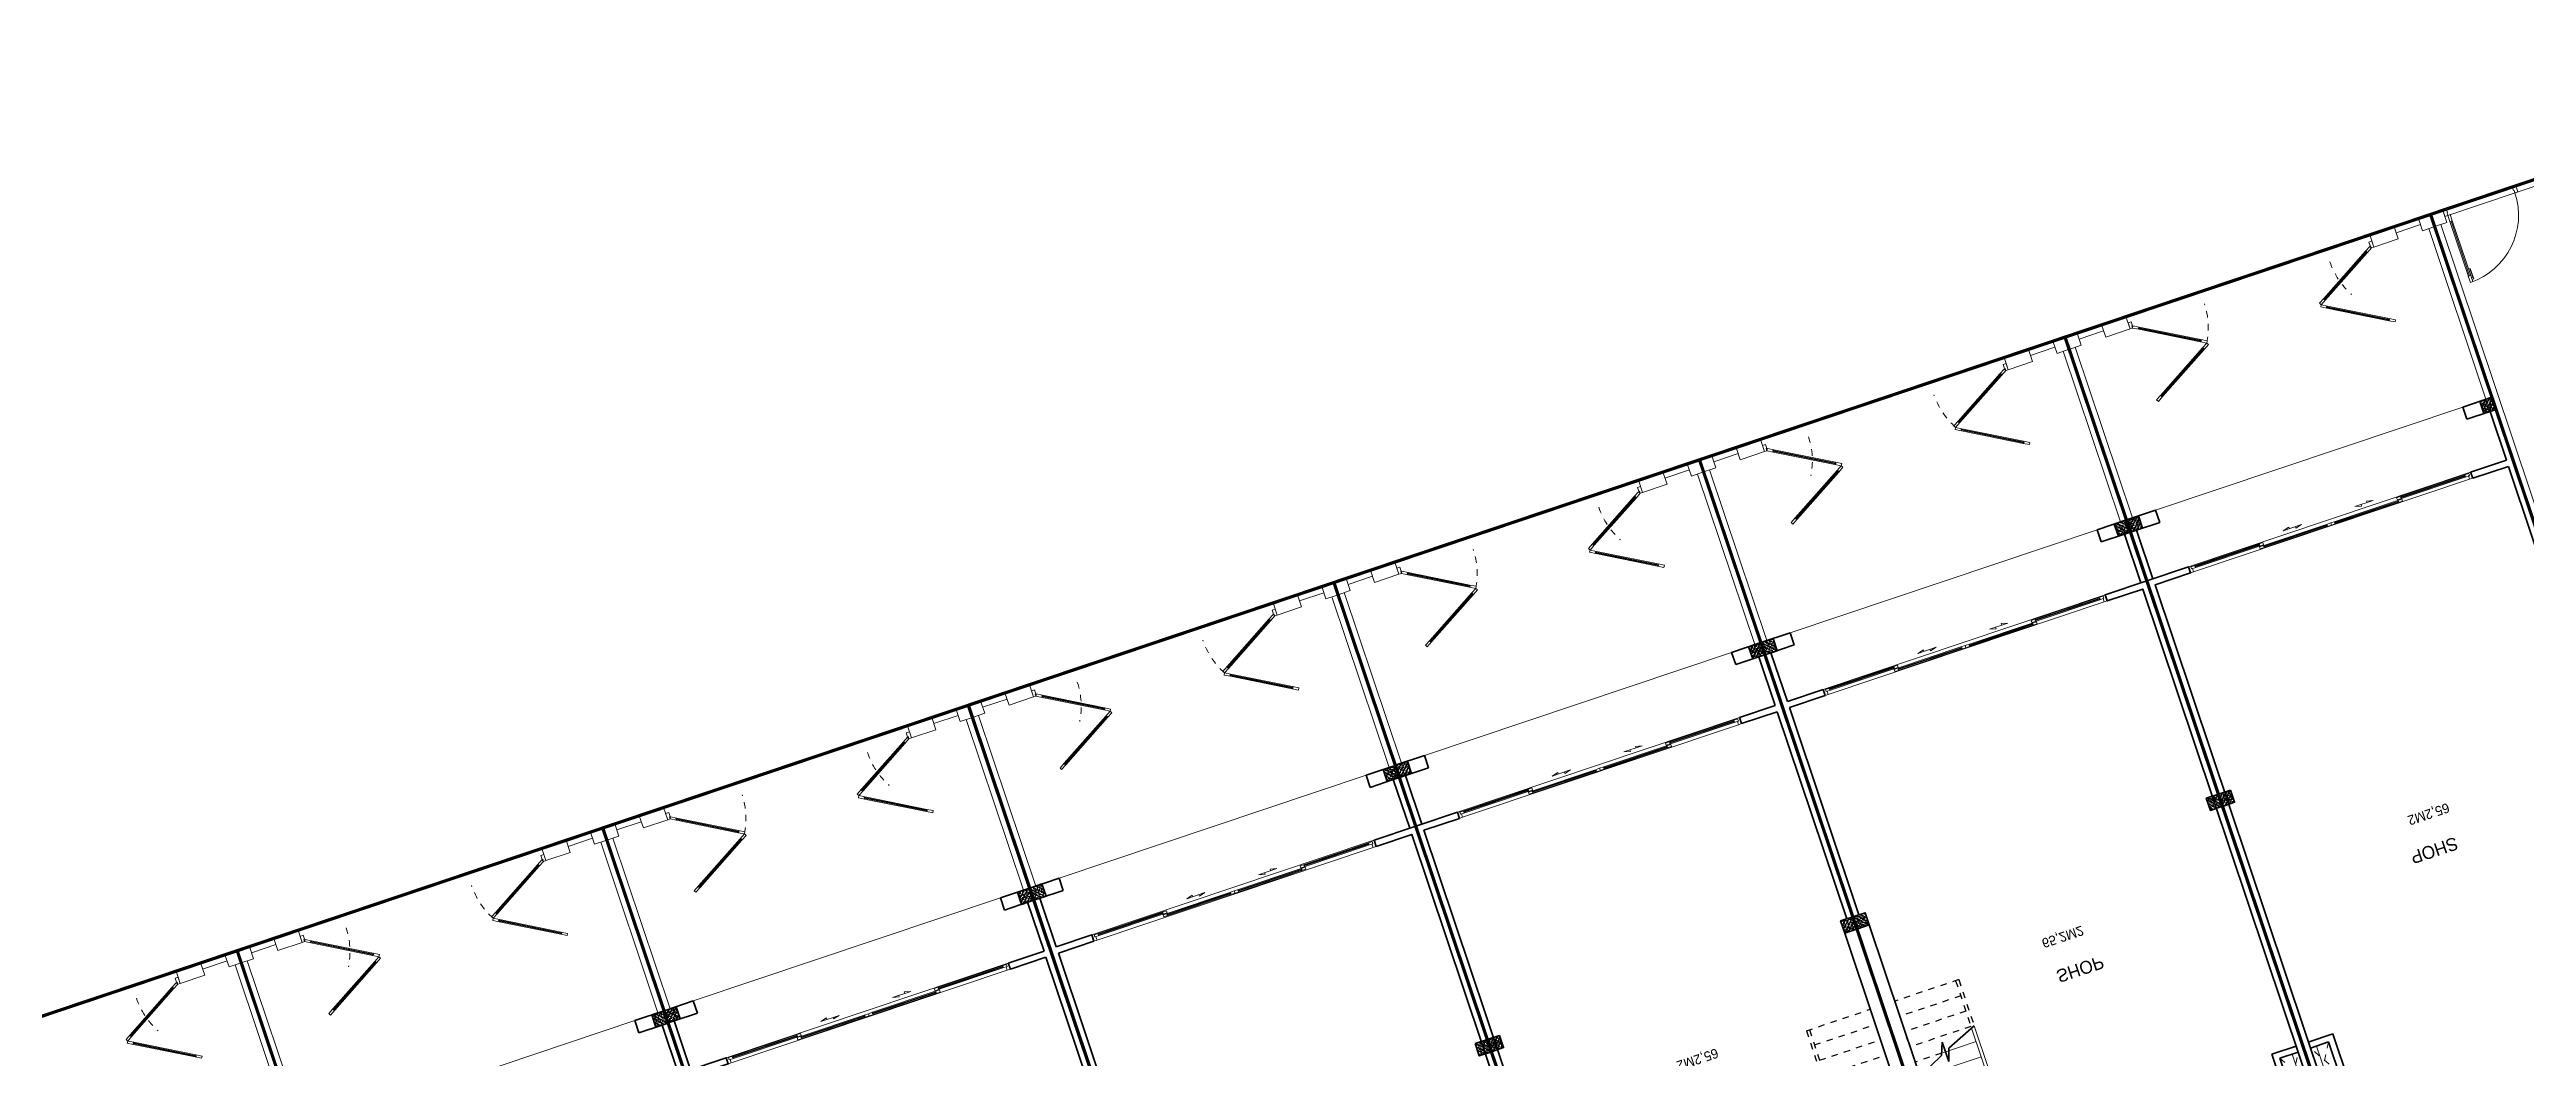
# Model space of a CAD drawing. Header units: metres. Extents: x 568336 to 569219, y 2065964 to 2066430.
# Drawn here: x 568535.87 to 568574.41, y 2066258.45 to 2066274.15 of the extents above; entities that cross this region are included whole.
import ezdxf

# ---------------------------------------------------------------- set-up
doc = ezdxf.new("R2010")
doc.units = ezdxf.units.M
for name, pattern in [('$AUDIT_BAD_LTYPE2', [0]), ('CENTER', [2, 1.25, -0.25, 0.25, -0.25]), ('DASHDOT2', [0.5, 0.25, -0.125, 0, -0.125]), ('HIDDEN', [0.375, 0.25, -0.125])]:
    doc.linetypes.add(name, pattern=pattern)
doc.layers.get('0').update_dxf_attribs({"linetype": 'CONTINUOUS'})
for name, color, linetype, lineweight in [('-CENTER', 143, 'CENTER', 13), ('-CONCRETE', 1, 'CONTINUOUS', 35), ('-DIM', 9, 'CONTINUOUS', 13), ('-DOOR', 137, 'CONTINUOUS', 9), ('-HATCH', 8, 'CONTINUOUS', 5), ('-HIDE', 3, 'HIDDEN', 13), ('-LINE1', 7, 'CONTINUOUS', 18), ('-STEEL1', 1, 'CONTINUOUS', 35), ('-TEXT', 7, 'CONTINUOUS', 15), ('-WALL', 4, 'CONTINUOUS', 35), ('TEXT25', 2, 'CONTINUOUS', 13)]:
    doc.layers.add(name, color=color, linetype=linetype, lineweight=lineweight)
doc.layers.add('-RANH GIOI LO DAT', color=12, linetype='CONTINUOUS')
doc.layers.add('1-NETMANH', color=8, linetype='CONTINUOUS')
doc.styles.add('SVN_AVO_thuong', font='')
doc.styles.add('T1', font='', dxfattribs={"height": 200})
doc.styles.add('vnavanth', font='', dxfattribs={"width": 0.8})
doc.styles.get('SVN_AVO_thuong').set_extended_font_data('SVN-Avo')
doc.styles.get('T1').set_extended_font_data('VNgeometric Light')
doc.styles.get('vnavanth').set_extended_font_data('.VnAvantH')

# ---------------------------------------------------------------- blocks, each defined once
blk = doc.blocks.new('*U11')
at = {"linetype": '$AUDIT_BAD_LTYPE2'}
for p, q in [((70, 100), (70, 1000)), ((90, 1000), (90, 100))]:
    blk.add_line(p, q, dxfattribs=at)
for points in [[(50, 1000), (90, 1000), (90, 1100), (50, 1100), (50, 1000)], [(50, 1003), (50, 100)], [(50, 100), (90, 100), (90, 0), (50, 0), (50, 100)]]:
    blk.add_lwpolyline(points)
for points in [[(118, 895), (118, 1064), (90, 1064), (90, 1036), (113, 1036), (113, 895)], [(0, 0), (50, 0), (50, -40), (60, -40), (60, -100), (0, -100)], [(1200, 0), (1150, 0), (1150, -40), (1140, -40), (1140, -100), (1200, -100)]]:
    blk.add_lwpolyline(points, close=True)
at = {"linetype": '$AUDIT_BAD_LTYPE2', "ltscale": 0.3}
blk.add_arc((50, 0), 1100, 0, 90, dxfattribs=at)
blk = doc.blocks.new('M15-T1')
at = {"layer": '-LINE1'}
for points in [[(206210, 113140), (200910, 113140)], [(206310, 108940), (206310, 113040)]]:
    blk.add_lwpolyline(points, dxfattribs=at)
blk.add_lwpolyline([(206210, 113040), (206410, 113040), (206410, 113240), (206210, 113240)], close=True, dxfattribs=at)
at = {"layer": '-RANH GIOI LO DAT', "linetype": 'HIDDEN', "ltscale": 10, "const_width": 50}
blk.add_lwpolyline([(201411, 95934), (206410, 101050), (206410, 113240), (195410, 113240), (195410, 95794)], close=True, dxfattribs=at)
at = {"layer": '-DOOR', "xscale": -1, "rotation": 90}
blk.add_blockref('*U11', (206310, 113040), dxfattribs=at)
blk = doc.blocks.new('A$Cf949713d')
at = {"layer": '-LINE1'}
for p, q in [((1754, 3250), (4, 3250)), ((1004, 2250), (427, 3250)), ((1004, 3250), (1004, 2250)), ((1254, 2250), (1254, 3250)), ((1254, 3250), (1254, 2250)), ((1504, 2250), (1504, 3250)), ((1504, 3250), (1504, 2250)), ((1754, 2250), (1754, 3250)), ((1754, 3250), (1754, 2200)), ((1004, 2250), (4, 2827)), ((1004, 780), (1004, 2250)), ((1004, 2250), (1754, 2250)), ((1054, 2200), (1054, 759)), ((1054, 2200), (1754, 2200))]:
    blk.add_line(p, q, dxfattribs=at)
at = {"layer": '-LINE1', "lineweight": 18}
for p, q in [((4, 3250), (4, 1250)), ((1004, 2250), (4, 2250)), ((1004, 2000), (4, 2000)), ((1004, 1750), (4, 1750)), ((1004, 1500), (4, 1500)), ((1004, 1250), (4, 1250)), ((1004, 1000), (439, 1000))]:
    blk.add_line(p, q, dxfattribs=at)
at = {"layer": '-WALL'}
for p, q in [((426, 1032), (0, 1235)), ((505, 1160), (503, 839)), ((570, 962), (505, 1160)), ((503, 839), (426, 1032)), ((1054, 759), (570, 962))]:
    blk.add_line(p, q, dxfattribs=at)
at = {"layer": '1-NETMANH', "linetype": 'DASHDOT2'}
for p, q in [((4, 1233), (4, 0)), ((439, 1000), (4, 1000)), ((1004, 0), (1004, 780)), ((1004, 750), (4, 750)), ((1004, 500), (4, 500)), ((1054, 0), (1054, 759)), ((1004, 250), (4, 250)), ((1054, 0), (4, 0))]:
    blk.add_line(p, q, dxfattribs=at)
blk.add_lwpolyline([(1331, 2750), (496, 2750), (502, 1250), (502, 1250), (1004, 1500), (1004, 1500)], dxfattribs=at)
at = {"layer": '-TEXT', "color": 2, "style": 'vnavanth'}
for s, p in [('2', (1351, 2698)), ('1', (1600, 2698))]:
    blk.add_text(s, height=100, dxfattribs=at).set_placement(p)
blk = doc.blocks.new('*U118')
at = {"color": 8, "ltscale": 100}
for p, q in [((50, 100), (4580, 100)), ((50, 0), (4580, 0))]:
    blk.add_line(p, q, dxfattribs=at)
at = {"ltscale": 100}
for p, q in [((105, 45), (1148, 45)), ((1148, 10), (105, 10)), ((1218, 90), (2245, 90)), ((2245, 55), (1218, 55)), ((3413, 90), (2385, 90)), ((2385, 55), (3413, 55)), ((4525, 45), (3483, 45)), ((3483, 10), (4525, 10))]:
    blk.add_line(p, q, dxfattribs=at)
for points in [[(50, 100), (0, 100), (0, 0), (50, 0), (50, 10), (35, 10), (35, 45), (50, 45)], [(4630, 0), (4580, 0), (4580, 10), (4595, 10), (4595, 45), (4580, 45), (4580, 100), (4630, 100)]]:
    blk.add_lwpolyline(points, close=True)
for points in [[(105, 32), (95, 32), (95, 22), (105, 22), (105, 10), (35, 10), (35, 45), (105, 45)], [(1148, 90), (1218, 90), (1218, 77), (1208, 77), (1208, 67), (1218, 67), (1218, 55), (1148, 55)], [(1218, 10), (1148, 10), (1148, 22), (1158, 22), (1158, 32), (1148, 32), (1148, 45), (1218, 45)], [(2245, 67), (2255, 67), (2255, 77), (2245, 77), (2245, 90), (2315, 90), (2315, 55), (2245, 55)], [(2385, 67), (2375, 67), (2375, 77), (2385, 77), (2385, 90), (2315, 90), (2315, 55), (2385, 55)], [(3483, 90), (3413, 90), (3413, 77), (3423, 77), (3423, 67), (3413, 67), (3413, 55), (3483, 55)], [(3413, 10), (3483, 10), (3483, 22), (3473, 22), (3473, 32), (3483, 32), (3483, 45), (3413, 45)], [(4525, 32), (4535, 32), (4535, 22), (4525, 22), (4525, 10), (4595, 10), (4595, 45), (4525, 45)]]:
    blk.add_lwpolyline(points, close=True, dxfattribs=at)
at = {"color": 8, "ltscale": 100}
for points in [[(1158, 32), (1158, 22), (95, 22), (95, 32)], [(1208, 67), (1208, 77), (2255, 77), (2255, 67)], [(3423, 67), (3423, 77), (2375, 77), (2375, 67)], [(3473, 32), (3473, 22), (4535, 22), (4535, 32)]]:
    blk.add_lwpolyline(points, close=True, dxfattribs=at)
for points in [[(1677, -65), (1677, -90), (1577, -65), (1877, -65), (1777, -40), (1777, -65)], [(2954, -65), (2954, -90), (3054, -65), (2754, -65), (2854, -40), (2854, -65)]]:
    blk.add_lwpolyline(points)
blk = doc.blocks.new('18x35')
at = {"layer": '-HATCH'}
h = blk.add_hatch(dxfattribs=at)
h.set_pattern_fill('CHAU-01', color=256, scale=10, pattern_type=2)
h.set_pattern_definition([(50, (0, 0), (71.726018, -6.275213), [7.5, -82.5]), (355, (0, 0), (-13.875133, 75.219213), [6, -66]), (100.4514, (5.98, -0.52), (57.85094, 68.943954), [6.37402, -70.11421]), (46.1842, (0, 20), (106.724105, -16.5519), [11.25, -123.75]), (96.6356, (8.89, 18.62), (93.46627, 97.41179), [9.56103, -105.1713]), (351.1842, (0, 20), (93.4662, 97.41186), [9, -99]), (21, (10, 15), (59.690705, -40.26189), [7.5, -82.5]), (326, (10, 15), (24.331533, 72.515005), [6, -66]), (71.4514, (14.974, 11.645), (84.022263, 32.25305), [6.37402, -70.11421]), (37.5, (0, 0), (1.2159855, 33.2893854), [0, -65.2, 0, -67, 0, -66.25]), (7.5, (0, 0), (26.306954, 39.441171), [0, -38.2, 0, -63.7, 0, -25.25]), (327.5, (-22.3, 0), (53.3822436, -2.255487), [0, -25, 0, -78, 0, -103.5]), (317.5, (-32.3, 0), (58.318617, 10.010498), [0, -32.5, 0, -51.8, 0, -73.5]), (45, (0, 0), (-30.052038, 30.052038), []), (45, (0, 12.25), (-30.052038, 30.052038), [])])
h.paths.add_polyline_path([(96508, 47993), (96508, 47793), (96708, 47793), (96708, 47993)])
at = {"layer": '-STEEL1'}
blk.add_lwpolyline([(96508, 47793), (96708, 47793), (96708, 47993), (96508, 47993)], close=True, dxfattribs=at)
blk = doc.blocks.new('M1-T1')
at = {"layer": '-CONCRETE', "color": 1, "linetype": 'HIDDEN', "ltscale": 10, "const_width": 50}
blk.add_lwpolyline([(191582, 50952), (197582, 50952), (197582, 30952), (191582, 30952)], close=True, dxfattribs=at)
at = {"layer": '-HIDE', "ltscale": 10}
for p, q in [((197182, 43152), (197482, 42652)), ((197182, 42652), (197481, 43152))]:
    blk.add_line(p, q, dxfattribs=at)
at = {"layer": '-LINE1'}
for p, q in [((197382, 43152), (197382, 42652)), ((192062, 33952), (197102, 33952))]:
    blk.add_line(p, q, dxfattribs=at)
at = {"layer": '-LINE1', "lineweight": 18}
for p, q in [((191582, 34952), (191582, 30952)), ((197582, 34952), (197582, 30952)), ((191681, 31152), (191681, 33952)), ((197482, 31152), (197482, 33952)), ((191782, 31052), (192182, 31052)), ((192582, 31052), (192582, 31152)), ((196982, 31052), (197382, 31052))]:
    blk.add_line(p, q, dxfattribs=at)
for points in [[(191582, 50952), (197582, 50952), (197582, 30952), (191582, 30952)], [(191582, 30952), (191782, 30952), (191782, 31152), (191582, 31152)], [(192182, 30952), (192582, 30952), (192582, 31152), (192182, 31152)], [(196582, 30952), (196982, 30952), (196982, 31152), (196582, 31152)], [(197382, 30952), (197582, 30952), (197582, 31152), (197382, 31152)]]:
    blk.add_lwpolyline(points, close=True, dxfattribs=at)
at = {"layer": '-WALL'}
for p, q in [((197082, 43352), (197082, 42552)), ((197182, 43252), (197182, 42652)), ((191582, 43152), (191582, 34952)), ((191782, 38652), (191782, 43152)), ((197082, 42552), (197482, 42552)), ((197182, 42652), (197482, 42652)), ((191682, 35052), (191682, 38452)), ((191582, 34952), (191582, 33952)), ((191681, 34952), (192267, 34952)), ((191681, 34152), (191681, 34952)), ((192267, 35052), (191682, 35052)), ((192267, 34952), (192267, 35052)), ((196897, 34952), (196897, 35052)), ((197582, 34952), (197482, 34952)), ((197482, 34952), (197482, 34152)), ((197582, 33952), (197582, 34952)), ((192062, 33952), (191582, 33952)), ((192062, 34152), (191681, 34152)), ((192062, 34152), (192062, 33952)), ((197102, 34152), (197482, 34152)), ((197102, 33952), (197102, 34152)), ((197102, 33952), (197582, 33952))]:
    blk.add_line(p, q, dxfattribs=at)
blk.add_lwpolyline([(196732, 48952), (197582, 48952), (197582, 34952), (196897, 34952), (196897, 35052), (197481, 35052), (197481, 48752), (196732, 48752), (196732, 48952)], dxfattribs=at)
at = {"ltscale": 100}
for p, q in [((193557, 31792), (192708, 32282)), ((192726, 32312), (193575, 31822)), ((196438, 32312), (195589, 31822)), ((195606, 31792), (196455, 32282)), ((193557, 31692), (192708, 31202)), ((192726, 31172), (193575, 31662)), ((196438, 31172), (195589, 31662)), ((195606, 31692), (196455, 31202))]:
    blk.add_line(p, q, dxfattribs=at)
for points in [[(192720, 32302), (192711, 32307), (192706, 32298), (192715, 32293), (192708, 32282), (192622, 32332), (192639, 32362), (192726, 32312)], [(196444, 32301), (196453, 32306), (196458, 32298), (196449, 32293), (196455, 32282), (196542, 32332), (196524, 32362), (196438, 32312)], [(193644, 31742), (193557, 31792), (193563, 31803), (193572, 31798), (193577, 31807), (193568, 31812), (193575, 31822), (193661, 31772)], [(193644, 31742), (193557, 31692), (193563, 31681), (193572, 31686), (193577, 31678), (193568, 31673), (193575, 31662), (193661, 31712)], [(195520, 31742), (195606, 31792), (195600, 31803), (195592, 31798), (195587, 31806), (195595, 31811), (195589, 31822), (195502, 31772)], [(195520, 31742), (195606, 31692), (195600, 31681), (195592, 31686), (195587, 31678), (195595, 31673), (195589, 31662), (195502, 31712)], [(192632, 31117), (192622, 31117), (192622, 31152), (192582, 31152), (192582, 31052), (192632, 31052)], [(192720, 31183), (192711, 31178), (192706, 31186), (192715, 31191), (192708, 31202), (192622, 31152), (192639, 31122), (192726, 31172)], [(196444, 31183), (196453, 31178), (196458, 31186), (196449, 31191), (196455, 31202), (196542, 31152), (196524, 31122), (196438, 31172)], [(196532, 31117), (196542, 31117), (196542, 31152), (196582, 31152), (196582, 31052), (196532, 31052)]]:
    blk.add_lwpolyline(points, close=True, dxfattribs=at)
at = {"color": 8, "ltscale": 100}
for points in [[(193577, 31807), (193572, 31798), (192706, 32298), (192711, 32307)], [(195587, 31806), (195592, 31798), (196458, 32298), (196453, 32306)], [(193577, 31678), (193572, 31686), (192706, 31186), (192711, 31178)], [(195587, 31678), (195592, 31686), (196458, 31186), (196453, 31178)]]:
    blk.add_lwpolyline(points, close=True, dxfattribs=at)
at = {"color": 8, "linetype": 'HIDDEN', "ltscale": 10}
for centre, start, end in [((192122, 31152), 0, 30), ((196542, 31152), 150, 180)]:
    blk.add_arc(centre, 1180, start, end, dxfattribs=at)
blk.add_arc((193124, 31442), 580, 210, 213.4596)
at = {"layer": '-STEEL1'}
for p in [(95074, -9341), (100874, -9341), (95074, -13841), (100874, -13841)]:
    blk.add_blockref('18x35', p, dxfattribs=at)
at = {"layer": '-WALL', "color": 1}
blk.add_blockref('A$Cf949713d', (191778, 39902), dxfattribs=at)
blk.add_blockref('*U118', (192267, 34952))
at = {"layer": 'TEXT25'}
for s, height, style, p in [('SHOP', 200, 'SVN_AVO_thuong', (194297, 40250)), ('65,2M2', 150, 'T1', (194244, 39712))]:
    blk.add_text(s, height=height, rotation=360, dxfattribs=dict(at, style=style)).set_placement(p)

msp = doc.modelspace()

# ---------------------------------------------------------------- block references
at = {"layer": '-CENTER', "xscale": 0.001, "yscale": 0.001, "zscale": 0.001, "rotation": 108.5514997317249}
msp.add_blockref('M15-T1', (568745.947, 2066111.927), dxfattribs=at)
at = {"layer": '-DIM', "yscale": 0.001, "zscale": 0.001}
for p, xscale, rotation in [((568744.702, 2066361.877), 0.001, 198.5505883165706), ((568370.071, 2066236.156), -0.001, 198.5516401755757), ((568733.326, 2066358.06), 0.001, 198.5505883165706), ((568358.695, 2066232.338), -0.001, 198.5516401755757), ((568721.948, 2066354.241), 0.001, 198.5505883165706), ((568347.317, 2066228.519), -0.001, 198.5516401755757), ((568710.572, 2066350.423), 0.001, 198.5505883165706)]:
    msp.add_blockref('M1-T1', p, dxfattribs=dict(at, xscale=xscale, rotation=rotation))

doc.saveas('drawing.dxf')
